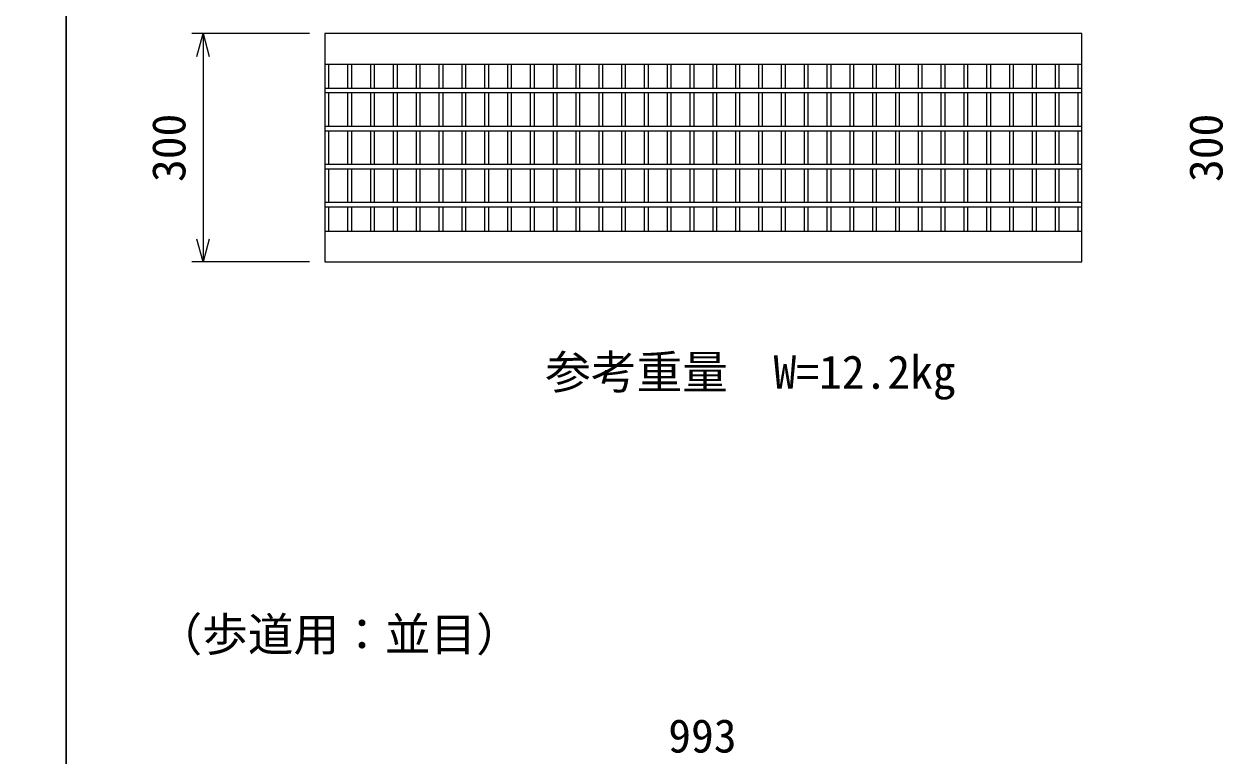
# Model space of a CAD drawing. Units: millimetres, scale not verified. Extents: x -25200 to 25200, y -8910 to 8910.
# Drawn here: x -9372 to -7792, y -804 to 158 of the extents above; entities that cross this region are included whole.
import ezdxf
from ezdxf.enums import TextEntityAlignment as Align

# ---------------------------------------------------------------- set-up
doc = ezdxf.new("R2010")
doc.units = ezdxf.units.MM
doc.header["$LTSCALE"] = 30
for name, color, linetype, lineweight in [('0-0_DIM', 7, 'Continuous', 25), ('0-2_HATCH', 6, 'Continuous', 25), ('0-6_TXT', 7, 'Continuous', 25)]:
    doc.layers.add(name, color=color, linetype=linetype, lineweight=lineweight)
doc.styles.add('ＭＳ ゴシック', font='')
doc.styles.get('ＭＳ ゴシック').set_extended_font_data('MS Gothic')

msp = doc.modelspace()

# ---------------------------------------------------------------- linework, layer by layer
at = {"layer": '0-0_DIM'}
for p, q in [((-8996.52, 144.91), (-9151.52, 144.91)), ((-9136.52, 144.91), (-9136.52, -155.09)), ((-8996.52, -155.09), (-9151.52, -155.09))]:
    msp.add_line(p, q, dxfattribs=at)
for points in [[(-9144.56, 114.91), (-9136.52, 144.91), (-9128.48, 114.91)], [(-9128.48, -125.09), (-9136.52, -155.09), (-9144.56, -125.09)]]:
    msp.add_lwpolyline(points, dxfattribs=at)
at = {"layer": '0-2_HATCH'}
for p, q in [((-8976.52, 104.91), (-7981.52, 104.91)), ((-8971.52, 104.91), (-8971.52, 72.91)), ((-8946.52, 104.91), (-8946.52, 72.91)), ((-8941.52, 104.91), (-8941.52, 72.91)), ((-8916.52, 104.91), (-8916.52, 72.91)), ((-8911.52, 104.91), (-8911.52, 72.91)), ((-8886.52, 104.91), (-8886.52, 72.91)), ((-8881.52, 104.91), (-8881.52, 72.91)), ((-8856.52, 104.91), (-8856.52, 72.91)), ((-8851.52, 104.91), (-8851.52, 72.91)), ((-8826.52, 104.91), (-8826.52, 72.91)), ((-8821.52, 104.91), (-8821.52, 72.91)), ((-8796.52, 104.91), (-8796.52, 72.91)), ((-8791.52, 104.91), (-8791.52, 72.91)), ((-8766.52, 104.91), (-8766.52, 72.91)), ((-8761.52, 104.91), (-8761.52, 72.91)), ((-8736.52, 104.91), (-8736.52, 72.91)), ((-8731.52, 104.91), (-8731.52, 72.91)), ((-8706.52, 104.91), (-8706.52, 72.91)), ((-8701.52, 104.91), (-8701.52, 72.91)), ((-8676.52, 104.91), (-8676.52, 72.91)), ((-8671.52, 104.91), (-8671.52, 72.91)), ((-8646.52, 104.91), (-8646.52, 72.91)), ((-8641.52, 104.91), (-8641.52, 72.91)), ((-8616.52, 104.91), (-8616.52, 72.91)), ((-8611.52, 104.91), (-8611.52, 72.91)), ((-8586.52, 104.91), (-8586.52, 72.91)), ((-8581.52, 104.91), (-8581.52, 72.91)), ((-8556.52, 104.91), (-8556.52, 72.91)), ((-8551.52, 104.91), (-8551.52, 72.91)), ((-8526.52, 104.91), (-8526.52, 72.91)), ((-8521.52, 104.91), (-8521.52, 72.91)), ((-8496.52, 104.91), (-8496.52, 72.91)), ((-8491.52, 104.91), (-8491.52, 72.91)), ((-8466.52, 104.91), (-8466.52, 72.91)), ((-8461.52, 104.91), (-8461.52, 72.91)), ((-8436.52, 104.91), (-8436.52, 72.91)), ((-8431.52, 104.91), (-8431.52, 72.91)), ((-8406.52, 104.91), (-8406.52, 72.91)), ((-8401.52, 104.91), (-8401.52, 72.91)), ((-8376.52, 104.91), (-8376.52, 72.91)), ((-8371.52, 104.91), (-8371.52, 72.91)), ((-8346.52, 104.91), (-8346.52, 72.91)), ((-8341.52, 104.91), (-8341.52, 72.91)), ((-8316.52, 104.91), (-8316.52, 72.91)), ((-8311.52, 104.91), (-8311.52, 72.91)), ((-8286.52, 104.91), (-8286.52, 72.91)), ((-8281.52, 104.91), (-8281.52, 72.91)), ((-8256.52, 104.91), (-8256.52, 72.91)), ((-8251.52, 104.91), (-8251.52, 72.91)), ((-8226.52, 104.91), (-8226.52, 72.91)), ((-8221.52, 104.91), (-8221.52, 72.91)), ((-8196.52, 104.91), (-8196.52, 72.91)), ((-8191.52, 104.91), (-8191.52, 72.91)), ((-8166.52, 104.91), (-8166.52, 72.91)), ((-8161.52, 104.91), (-8161.52, 72.91)), ((-8136.52, 104.91), (-8136.52, 72.91)), ((-8131.52, 104.91), (-8131.52, 72.91)), ((-8106.52, 104.91), (-8106.52, 72.91)), ((-8101.52, 104.91), (-8101.52, 72.91)), ((-8076.52, 104.91), (-8076.52, 72.91)), ((-8071.52, 104.91), (-8071.52, 72.91)), ((-8046.52, 104.91), (-8046.52, 72.91)), ((-8041.52, 104.91), (-8041.52, 72.91)), ((-8016.52, 104.91), (-8016.52, 72.91)), ((-8011.52, 104.91), (-8011.52, 72.91)), ((-7986.52, 104.91), (-7986.52, 72.91)), ((-7981.52, 72.91), (-8976.52, 72.91)), ((-7981.52, 66.91), (-8976.52, 66.91)), ((-8971.52, 66.91), (-8971.52, 22.91)), ((-8946.52, 66.91), (-8946.52, 22.91)), ((-8941.52, 66.91), (-8941.52, 22.91)), ((-8916.52, 66.91), (-8916.52, 22.91)), ((-8911.52, 66.91), (-8911.52, 22.91)), ((-8886.52, 66.91), (-8886.52, 22.91)), ((-8881.52, 66.91), (-8881.52, 22.91)), ((-8856.52, 66.91), (-8856.52, 22.91)), ((-8851.52, 66.91), (-8851.52, 22.91)), ((-8826.52, 66.91), (-8826.52, 22.91)), ((-8821.52, 66.91), (-8821.52, 22.91)), ((-8796.52, 66.91), (-8796.52, 22.91)), ((-8791.52, 66.91), (-8791.52, 22.91)), ((-8766.52, 66.91), (-8766.52, 22.91)), ((-8761.52, 66.91), (-8761.52, 22.91)), ((-8736.52, 66.91), (-8736.52, 22.91)), ((-8731.52, 66.91), (-8731.52, 22.91)), ((-8706.52, 66.91), (-8706.52, 22.91)), ((-8701.52, 66.91), (-8701.52, 22.91)), ((-8676.52, 66.91), (-8676.52, 22.91)), ((-8671.52, 66.91), (-8671.52, 22.91)), ((-8646.52, 66.91), (-8646.52, 22.91)), ((-8641.52, 66.91), (-8641.52, 22.91)), ((-8616.52, 66.91), (-8616.52, 22.91)), ((-8611.52, 66.91), (-8611.52, 22.91)), ((-8586.52, 66.91), (-8586.52, 22.91)), ((-8581.52, 66.91), (-8581.52, 22.91)), ((-8556.52, 66.91), (-8556.52, 22.91)), ((-8551.52, 66.91), (-8551.52, 22.91)), ((-8526.52, 66.91), (-8526.52, 22.91)), ((-8521.52, 66.91), (-8521.52, 22.91)), ((-8496.52, 66.91), (-8496.52, 22.91)), ((-8491.52, 66.91), (-8491.52, 22.91)), ((-8466.52, 66.91), (-8466.52, 22.91)), ((-8461.52, 66.91), (-8461.52, 22.91)), ((-8436.52, 66.91), (-8436.52, 22.91)), ((-8431.52, 66.91), (-8431.52, 22.91)), ((-8406.52, 66.91), (-8406.52, 22.91)), ((-8401.52, 66.91), (-8401.52, 22.91)), ((-8376.52, 66.91), (-8376.52, 22.91)), ((-8371.52, 66.91), (-8371.52, 22.91)), ((-8346.52, 66.91), (-8346.52, 22.91)), ((-8341.52, 66.91), (-8341.52, 22.91)), ((-8316.52, 66.91), (-8316.52, 22.91)), ((-8311.52, 66.91), (-8311.52, 22.91)), ((-8286.52, 66.91), (-8286.52, 22.91)), ((-8281.52, 66.91), (-8281.52, 22.91)), ((-8256.52, 66.91), (-8256.52, 22.91)), ((-8251.52, 66.91), (-8251.52, 22.91)), ((-8226.52, 66.91), (-8226.52, 22.91)), ((-8221.52, 66.91), (-8221.52, 22.91)), ((-8196.52, 66.91), (-8196.52, 22.91)), ((-8191.52, 66.91), (-8191.52, 22.91)), ((-8166.52, 66.91), (-8166.52, 22.91)), ((-8161.52, 66.91), (-8161.52, 22.91)), ((-8136.52, 66.91), (-8136.52, 22.91)), ((-8131.52, 66.91), (-8131.52, 22.91)), ((-8106.52, 66.91), (-8106.52, 22.91)), ((-8101.52, 66.91), (-8101.52, 22.91)), ((-8076.52, 66.91), (-8076.52, 22.91)), ((-8071.52, 66.91), (-8071.52, 22.91)), ((-8046.52, 66.91), (-8046.52, 22.91)), ((-8041.52, 66.91), (-8041.52, 22.91)), ((-8016.52, 66.91), (-8016.52, 22.91)), ((-8011.52, 66.91), (-8011.52, 22.91)), ((-7986.52, 66.91), (-7986.52, 22.91)), ((-7981.52, 22.91), (-8976.52, 22.91)), ((-7981.52, 16.91), (-8976.52, 16.91)), ((-8971.52, 16.91), (-8971.52, -27.09)), ((-8946.52, 16.91), (-8946.52, -27.09)), ((-8941.52, 16.91), (-8941.52, -27.09)), ((-8916.52, 16.91), (-8916.52, -27.09)), ((-8911.52, 16.91), (-8911.52, -27.09)), ((-8886.52, 16.91), (-8886.52, -27.09)), ((-8881.52, 16.91), (-8881.52, -27.09)), ((-8856.52, 16.91), (-8856.52, -27.09)), ((-8851.52, 16.91), (-8851.52, -27.09)), ((-8826.52, 16.91), (-8826.52, -27.09)), ((-8821.52, 16.91), (-8821.52, -27.09)), ((-8796.52, 16.91), (-8796.52, -27.09)), ((-8791.52, 16.91), (-8791.52, -27.09)), ((-8766.52, 16.91), (-8766.52, -27.09)), ((-8761.52, 16.91), (-8761.52, -27.09)), ((-8736.52, 16.91), (-8736.52, -27.09)), ((-8731.52, 16.91), (-8731.52, -27.09)), ((-8706.52, 16.91), (-8706.52, -27.09)), ((-8701.52, 16.91), (-8701.52, -27.09)), ((-8676.52, 16.91), (-8676.52, -27.09)), ((-8671.52, 16.91), (-8671.52, -27.09)), ((-8646.52, 16.91), (-8646.52, -27.09)), ((-8641.52, 16.91), (-8641.52, -27.09)), ((-8616.52, 16.91), (-8616.52, -27.09)), ((-8611.52, 16.91), (-8611.52, -27.09)), ((-8586.52, 16.91), (-8586.52, -27.09)), ((-8581.52, 16.91), (-8581.52, -27.09)), ((-8556.52, 16.91), (-8556.52, -27.09)), ((-8551.52, 16.91), (-8551.52, -27.09)), ((-8526.52, 16.91), (-8526.52, -27.09)), ((-8521.52, 16.91), (-8521.52, -27.09)), ((-8496.52, 16.91), (-8496.52, -27.09)), ((-8491.52, 16.91), (-8491.52, -27.09)), ((-8466.52, 16.91), (-8466.52, -27.09)), ((-8461.52, 16.91), (-8461.52, -27.09)), ((-8436.52, 16.91), (-8436.52, -27.09)), ((-8431.52, 16.91), (-8431.52, -27.09)), ((-8406.52, 16.91), (-8406.52, -27.09)), ((-8401.52, 16.91), (-8401.52, -27.09)), ((-8376.52, 16.91), (-8376.52, -27.09)), ((-8371.52, 16.91), (-8371.52, -27.09)), ((-8346.52, 16.91), (-8346.52, -27.09)), ((-8341.52, 16.91), (-8341.52, -27.09)), ((-8316.52, 16.91), (-8316.52, -27.09)), ((-8311.52, 16.91), (-8311.52, -27.09)), ((-8286.52, 16.91), (-8286.52, -27.09)), ((-8281.52, 16.91), (-8281.52, -27.09)), ((-8256.52, 16.91), (-8256.52, -27.09)), ((-8251.52, 16.91), (-8251.52, -27.09)), ((-8226.52, 16.91), (-8226.52, -27.09)), ((-8221.52, 16.91), (-8221.52, -27.09)), ((-8196.52, 16.91), (-8196.52, -27.09)), ((-8191.52, 16.91), (-8191.52, -27.09)), ((-8166.52, 16.91), (-8166.52, -27.09)), ((-8161.52, 16.91), (-8161.52, -27.09)), ((-8136.52, 16.91), (-8136.52, -27.09)), ((-8131.52, 16.91), (-8131.52, -27.09)), ((-8106.52, 16.91), (-8106.52, -27.09)), ((-8101.52, 16.91), (-8101.52, -27.09)), ((-8076.52, 16.91), (-8076.52, -27.09)), ((-8071.52, 16.91), (-8071.52, -27.09)), ((-8046.52, 16.91), (-8046.52, -27.09)), ((-8041.52, 16.91), (-8041.52, -27.09)), ((-8016.52, 16.91), (-8016.52, -27.09)), ((-8011.52, 16.91), (-8011.52, -27.09)), ((-7986.52, 16.91), (-7986.52, -27.09)), ((-7981.52, -27.09), (-8976.52, -27.09)), ((-7981.52, -33.09), (-8976.52, -33.09)), ((-8971.52, -33.09), (-8971.52, -77.09)), ((-8946.52, -33.09), (-8946.52, -77.09)), ((-8941.52, -33.09), (-8941.52, -77.09)), ((-8916.52, -33.09), (-8916.52, -77.09)), ((-8911.52, -33.09), (-8911.52, -77.09)), ((-8886.52, -33.09), (-8886.52, -77.09)), ((-8881.52, -33.09), (-8881.52, -77.09)), ((-8856.52, -33.09), (-8856.52, -77.09)), ((-8851.52, -33.09), (-8851.52, -77.09)), ((-8826.52, -33.09), (-8826.52, -77.09)), ((-8821.52, -33.09), (-8821.52, -77.09)), ((-8796.52, -33.09), (-8796.52, -77.09)), ((-8791.52, -33.09), (-8791.52, -77.09)), ((-8766.52, -33.09), (-8766.52, -77.09)), ((-8761.52, -33.09), (-8761.52, -77.09)), ((-8736.52, -33.09), (-8736.52, -77.09)), ((-8731.52, -33.09), (-8731.52, -77.09)), ((-8706.52, -33.09), (-8706.52, -77.09)), ((-8701.52, -33.09), (-8701.52, -77.09)), ((-8676.52, -33.09), (-8676.52, -77.09)), ((-8671.52, -33.09), (-8671.52, -77.09)), ((-8646.52, -33.09), (-8646.52, -77.09)), ((-8641.52, -33.09), (-8641.52, -77.09)), ((-8616.52, -33.09), (-8616.52, -77.09)), ((-8611.52, -33.09), (-8611.52, -77.09)), ((-8586.52, -33.09), (-8586.52, -77.09)), ((-8581.52, -33.09), (-8581.52, -77.09)), ((-8556.52, -33.09), (-8556.52, -77.09)), ((-8551.52, -33.09), (-8551.52, -77.09)), ((-8526.52, -33.09), (-8526.52, -77.09)), ((-8521.52, -33.09), (-8521.52, -77.09)), ((-8496.52, -33.09), (-8496.52, -77.09)), ((-8491.52, -33.09), (-8491.52, -77.09)), ((-8466.52, -33.09), (-8466.52, -77.09)), ((-8461.52, -33.09), (-8461.52, -77.09)), ((-8436.52, -33.09), (-8436.52, -77.09)), ((-8431.52, -33.09), (-8431.52, -77.09)), ((-8406.52, -33.09), (-8406.52, -77.09)), ((-8401.52, -33.09), (-8401.52, -77.09)), ((-8376.52, -33.09), (-8376.52, -77.09)), ((-8371.52, -33.09), (-8371.52, -77.09)), ((-8346.52, -33.09), (-8346.52, -77.09)), ((-8341.52, -33.09), (-8341.52, -77.09)), ((-8316.52, -33.09), (-8316.52, -77.09)), ((-8311.52, -33.09), (-8311.52, -77.09)), ((-8286.52, -33.09), (-8286.52, -77.09)), ((-8281.52, -33.09), (-8281.52, -77.09)), ((-8256.52, -33.09), (-8256.52, -77.09)), ((-8251.52, -33.09), (-8251.52, -77.09)), ((-8226.52, -33.09), (-8226.52, -77.09)), ((-8221.52, -33.09), (-8221.52, -77.09)), ((-8196.52, -33.09), (-8196.52, -77.09)), ((-8191.52, -33.09), (-8191.52, -77.09)), ((-8166.52, -33.09), (-8166.52, -77.09)), ((-8161.52, -33.09), (-8161.52, -77.09)), ((-8136.52, -33.09), (-8136.52, -77.09)), ((-8131.52, -33.09), (-8131.52, -77.09)), ((-8106.52, -33.09), (-8106.52, -77.09)), ((-8101.52, -33.09), (-8101.52, -77.09)), ((-8076.52, -33.09), (-8076.52, -77.09)), ((-8071.52, -33.09), (-8071.52, -77.09)), ((-8046.52, -33.09), (-8046.52, -77.09)), ((-8041.52, -33.09), (-8041.52, -77.09)), ((-8016.52, -33.09), (-8016.52, -77.09)), ((-8011.52, -33.09), (-8011.52, -77.09)), ((-7986.52, -33.09), (-7986.52, -77.09)), ((-7981.52, -77.09), (-8976.52, -77.09)), ((-7981.52, -83.09), (-8976.52, -83.09)), ((-8971.52, -83.09), (-8971.52, -115.09)), ((-8946.52, -83.09), (-8946.52, -115.09)), ((-8941.52, -83.09), (-8941.52, -115.09)), ((-8916.52, -83.09), (-8916.52, -115.09)), ((-8911.52, -83.09), (-8911.52, -115.09)), ((-8886.52, -83.09), (-8886.52, -115.09)), ((-8881.52, -83.09), (-8881.52, -115.09)), ((-8856.52, -83.09), (-8856.52, -115.09)), ((-8851.52, -83.09), (-8851.52, -115.09)), ((-8826.52, -83.09), (-8826.52, -115.09)), ((-8821.52, -83.09), (-8821.52, -115.09)), ((-8796.52, -83.09), (-8796.52, -115.09)), ((-8791.52, -83.09), (-8791.52, -115.09)), ((-8766.52, -83.09), (-8766.52, -115.09)), ((-8761.52, -83.09), (-8761.52, -115.09)), ((-8736.52, -83.09), (-8736.52, -115.09)), ((-8731.52, -83.09), (-8731.52, -115.09)), ((-8706.52, -83.09), (-8706.52, -115.09)), ((-8701.52, -83.09), (-8701.52, -115.09)), ((-8676.52, -83.09), (-8676.52, -115.09)), ((-8671.52, -83.09), (-8671.52, -115.09)), ((-8646.52, -83.09), (-8646.52, -115.09)), ((-8641.52, -83.09), (-8641.52, -115.09)), ((-8616.52, -83.09), (-8616.52, -115.09)), ((-8611.52, -83.09), (-8611.52, -115.09)), ((-8586.52, -83.09), (-8586.52, -115.09)), ((-8581.52, -83.09), (-8581.52, -115.09)), ((-8556.52, -83.09), (-8556.52, -115.09)), ((-8551.52, -83.09), (-8551.52, -115.09)), ((-8526.52, -83.09), (-8526.52, -115.09)), ((-8521.52, -83.09), (-8521.52, -115.09)), ((-8496.52, -83.09), (-8496.52, -115.09)), ((-8491.52, -83.09), (-8491.52, -115.09)), ((-8466.52, -83.09), (-8466.52, -115.09)), ((-8461.52, -83.09), (-8461.52, -115.09)), ((-8436.52, -83.09), (-8436.52, -115.09)), ((-8431.52, -83.09), (-8431.52, -115.09)), ((-8406.52, -83.09), (-8406.52, -115.09)), ((-8401.52, -83.09), (-8401.52, -115.09)), ((-8376.52, -83.09), (-8376.52, -115.09)), ((-8371.52, -83.09), (-8371.52, -115.09)), ((-8346.52, -83.09), (-8346.52, -115.09)), ((-8341.52, -83.09), (-8341.52, -115.09)), ((-8316.52, -83.09), (-8316.52, -115.09)), ((-8311.52, -83.09), (-8311.52, -115.09)), ((-8286.52, -83.09), (-8286.52, -115.09)), ((-8281.52, -83.09), (-8281.52, -115.09)), ((-8256.52, -83.09), (-8256.52, -115.09)), ((-8251.52, -83.09), (-8251.52, -115.09)), ((-8226.52, -83.09), (-8226.52, -115.09)), ((-8221.52, -83.09), (-8221.52, -115.09)), ((-8196.52, -83.09), (-8196.52, -115.09)), ((-8191.52, -83.09), (-8191.52, -115.09)), ((-8166.52, -83.09), (-8166.52, -115.09)), ((-8161.52, -83.09), (-8161.52, -115.09)), ((-8136.52, -83.09), (-8136.52, -115.09)), ((-8131.52, -83.09), (-8131.52, -115.09)), ((-8106.52, -83.09), (-8106.52, -115.09)), ((-8101.52, -83.09), (-8101.52, -115.09)), ((-8076.52, -83.09), (-8076.52, -115.09)), ((-8071.52, -83.09), (-8071.52, -115.09)), ((-8046.52, -83.09), (-8046.52, -115.09)), ((-8041.52, -83.09), (-8041.52, -115.09)), ((-8016.52, -83.09), (-8016.52, -115.09)), ((-8011.52, -83.09), (-8011.52, -115.09)), ((-7986.52, -83.09), (-7986.52, -115.09)), ((-7981.52, -115.09), (-8976.52, -115.09))]:
    msp.add_line(p, q, dxfattribs=at)
msp.add_lwpolyline([(-8976.52, 144.91), (-8976.52, -155.09), (-7981.52, -155.09), (-7981.52, 144.91)], close=True, dxfattribs=at)
at = {"layer": '0-6_TXT'}
for points in [[(-11416.68, -1618.68), (-9316.68, -1618.68), (-9316.68, 1611.24), (-11416.68, 1611.24)], [(-9316.68, -1618.68), (-7216.68, -1618.68), (-7216.68, 1611.24), (-9316.68, 1611.24)]]:
    msp.add_lwpolyline(points, close=True, dxfattribs=at)

# ---------------------------------------------------------------- texts
at = {"layer": '0-0_DIM', "style": 'ＭＳ ゴシック'}
for p in [(-9146.52, -50.09), (-7783.18, -50.09)]:
    msp.add_text('300', height=43.99, rotation=90, dxfattribs=at).set_placement(p, align=Align.BOTTOM_LEFT)
for s, p in [('参考重量\u3000W=12.2kg', (-8686.68, -335.09)), ('（歩道用：並目）', (-9197.66, -679.82)), ('993', (-8525.02, -813.19))]:
    msp.add_text(s, height=43.99, dxfattribs=at).set_placement(p, align=Align.BOTTOM_LEFT)

doc.saveas('drawing.dxf')
